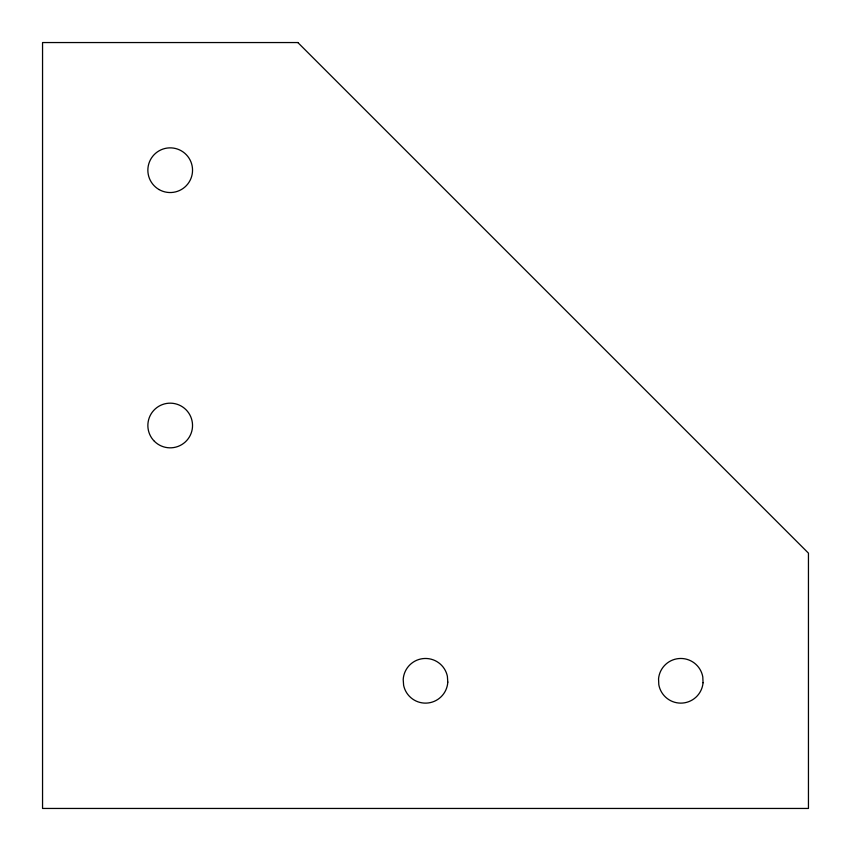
<?xml version="1.0" encoding="UTF-8"?>
<svg xmlns="http://www.w3.org/2000/svg" width="851" height="851" viewBox="0 0 851 851"><rect width="100%" height="100%" fill="white"/><g stroke="black" fill="none" stroke-linecap="round" stroke-linejoin="round"><path stroke-width="1.28" d="M297.85 42.55L42.55 42.55L42.55 808.45L808.45 808.45L808.45 553.15L297.85 42.55M447.796 682.108L447.381 676.29A22.339 22.339 0 0 0 403.204 679.492L403.619 685.31A22.339 22.339 0 0 0 447.796 682.108M703.054 682.747L702.798 676.928A22.339 22.339 0 0 0 658.546 678.853L658.802 684.672A22.339 22.339 0 0 0 703.054 682.747M154.403 441.297A22.339 22.339 0 0 0 191.773 431.287A22.339 22.339 0 0 0 164.413 403.927A22.339 22.339 0 0 0 154.403 441.297M159.031 189.55A22.339 22.339 0 0 0 192.539 170.2A22.339 22.339 0 0 0 159.031 150.85A22.339 22.339 0 0 0 159.031 189.55"/></g></svg>
